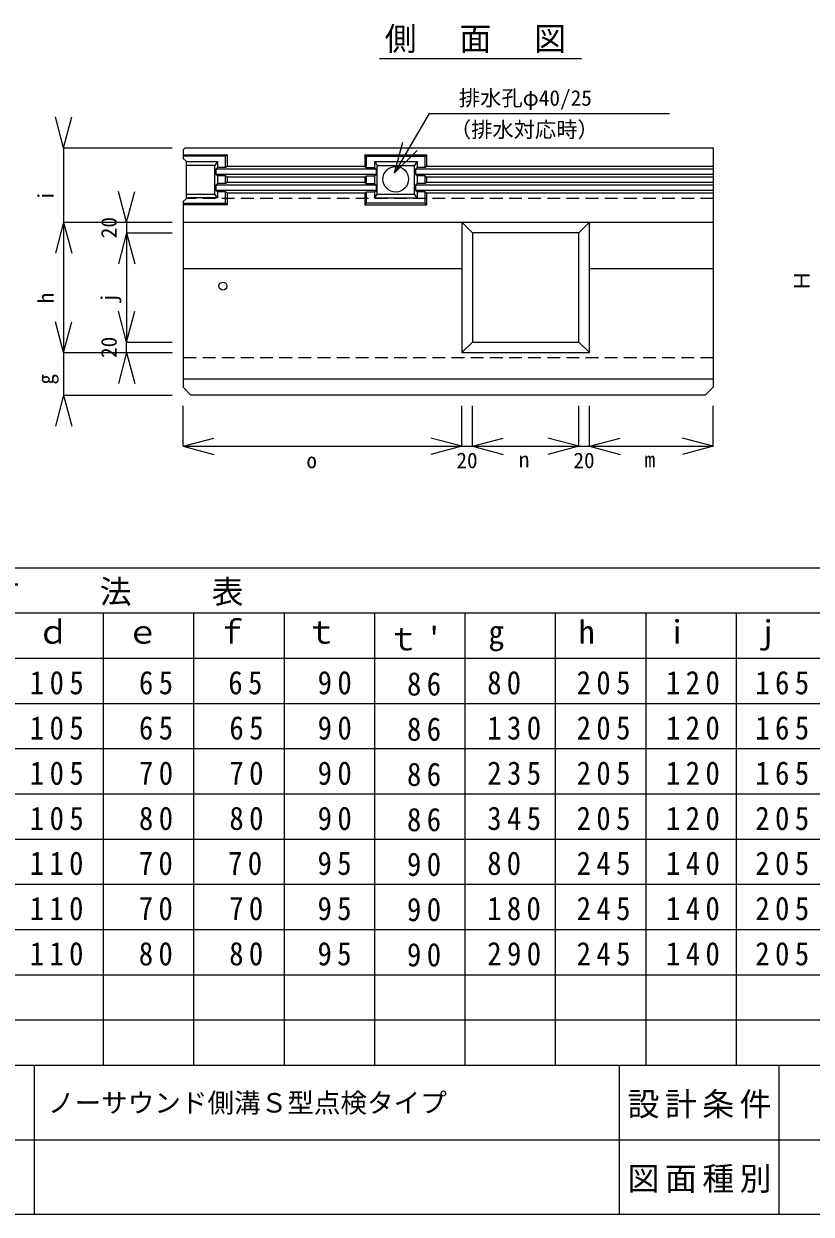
# Model space of a CAD drawing. Units: millimetres, scale not verified. Extents: x -4856 to 6304, y -3382 to 318.
# Drawn here: x -3476 to -1995, y -3382 to -1145 of the extents above; entities that cross this region are included whole.
import ezdxf
from ezdxf.enums import TextEntityAlignment as Align

# ---------------------------------------------------------------- set-up
doc = ezdxf.new("R2010")
doc.units = ezdxf.units.MM
doc.header["$LTSCALE"] = 20
doc.linetypes.add('DASHED1', pattern=[1.8, 1.2, -0.6])
for name, color, linetype in [('0-1_1', 3, 'Continuous'), ('0-2_2', 4, 'Continuous'), ('F-0_240', 2, 'Continuous')]:
    doc.layers.add(name, color=color, linetype=linetype)
doc.styles.add('ＭＳ ゴシック', font='')
doc.styles.get('ＭＳ ゴシック').set_extended_font_data('MS Gothic')

msp = doc.modelspace()

# ---------------------------------------------------------------- linework, layer by layer
at = {"layer": '0-1_1'}
for p, q in [((-3172.31, -1378.09), (-3176.31, -1382.09)), ((-3176.31, -1391.09), (-3093.31, -1391.09)), ((-3096.31, -1394.09), (-3176.31, -1394.09)), ((-3170.31, -1403.09), (-3170.31, -1474.29)), ((-3170.31, -1404.09), (-3111.31, -1404.09)), ((-3111.31, -1404.09), (-3116.31, -1411.09)), ((-3111.31, -1404.09), (-3111.31, -1415.09)), ((-3093.31, -1391.09), (-3096.31, -1394.09)), ((-3096.31, -1415.09), (-3096.31, -1394.09)), ((-3093.31, -1391.09), (-3093.31, -1413.09)), ((-2834.31, -1391.09), (-2831.31, -1394.09)), ((-2834.31, -1391.09), (-2834.31, -1413.09)), ((-2834.31, -1391.09), (-2718.31, -1391.09)), ((-2831.31, -1415.09), (-2831.31, -1394.09)), ((-2831.31, -1394.09), (-2721.31, -1394.09)), ((-2816.31, -1404.09), (-2811.31, -1411.09)), ((-2816.31, -1404.09), (-2816.31, -1415.09)), ((-2816.31, -1404.09), (-2736.31, -1404.09)), ((-2736.31, -1404.09), (-2741.31, -1411.09)), ((-2736.31, -1404.09), (-2736.31, -1415.09)), ((-2718.31, -1391.09), (-2721.31, -1394.09)), ((-2721.31, -1415.09), (-2721.31, -1394.09)), ((-2718.31, -1391.09), (-2718.31, -1413.09)), ((-3114.31, -1418.09), (-3114.31, -1428.09)), ((-2813.31, -1418.09), (-3114.31, -1418.09)), ((-3111.31, -1431.09), (-3114.31, -1428.09)), ((-2813.31, -1428.09), (-3114.31, -1428.09)), ((-3096.31, -1431.09), (-3111.31, -1431.09)), ((-3111.31, -1431.09), (-3111.31, -1445.09)), ((-3093.31, -1433.09), (-3096.31, -1431.09)), ((-3096.31, -1445.09), (-3096.31, -1431.09)), ((-2834.31, -1413.09), (-3093.31, -1413.09)), ((-2834.31, -1433.09), (-2831.31, -1431.09)), ((-2831.31, -1431.09), (-2816.31, -1431.09)), ((-2831.31, -1445.09), (-2831.31, -1431.09)), ((-2816.31, -1431.09), (-2813.31, -1428.09)), ((-2816.31, -1431.09), (-2816.31, -1445.09)), ((-2813.31, -1418.09), (-2813.31, -1428.09)), ((-2811.31, -1465.09), (-2811.31, -1411.09)), ((-2811.31, -1411.09), (-2741.31, -1411.09)), ((-2741.31, -1465.09), (-2741.31, -1411.09)), ((-2739.31, -1418.09), (-2739.31, -1428.09)), ((-2179.31, -1418.09), (-2739.31, -1418.09)), ((-2736.31, -1431.09), (-2739.31, -1428.09)), ((-2179.31, -1428.09), (-2739.31, -1428.09)), ((-2721.31, -1431.09), (-2736.31, -1431.09)), ((-2736.31, -1431.09), (-2736.31, -1445.09)), ((-2718.31, -1433.09), (-2721.31, -1431.09)), ((-2721.31, -1445.09), (-2721.31, -1431.09)), ((-2179.31, -1413.09), (-2718.31, -1413.09)), ((-3114.31, -1448.09), (-3114.31, -1458.09)), ((-2813.31, -1448.09), (-3114.31, -1448.09)), ((-3093.31, -1433.09), (-3093.31, -1443.09)), ((-2834.31, -1433.09), (-3093.31, -1433.09)), ((-2834.31, -1443.09), (-3093.31, -1443.09)), ((-2834.31, -1433.09), (-2834.31, -1443.09)), ((-2813.31, -1448.09), (-2813.31, -1458.09)), ((-2739.31, -1448.09), (-2739.31, -1458.09)), ((-2179.31, -1448.09), (-2739.31, -1448.09)), ((-2718.31, -1433.09), (-2718.31, -1443.09)), ((-2179.31, -1433.09), (-2718.31, -1433.09)), ((-2179.31, -1443.09), (-2718.31, -1443.09)), ((-3176.31, -1479.29), (-3170.31, -1474.29)), ((-3111.31, -1472.09), (-3170.31, -1472.09)), ((-3111.31, -1472.09), (-3116.31, -1465.09)), ((-2813.31, -1458.09), (-3114.31, -1458.09)), ((-3111.31, -1461.09), (-3111.31, -1472.09)), ((-3096.31, -1482.09), (-3096.31, -1461.09)), ((-3093.31, -1463.09), (-3093.31, -1485.09)), ((-2834.31, -1463.09), (-3093.31, -1463.09)), ((-2834.31, -1463.09), (-2834.31, -1485.09)), ((-2831.31, -1482.09), (-2831.31, -1461.09)), ((-2816.31, -1461.09), (-2816.31, -1472.09)), ((-2816.31, -1472.09), (-2811.31, -1465.09)), ((-2816.31, -1472.09), (-2736.31, -1472.09)), ((-2811.31, -1465.09), (-2741.31, -1465.09)), ((-2736.31, -1472.09), (-2741.31, -1465.09)), ((-2179.31, -1458.09), (-2739.31, -1458.09)), ((-2736.31, -1461.09), (-2736.31, -1472.09)), ((-2721.31, -1482.09), (-2721.31, -1461.09)), ((-2718.31, -1463.09), (-2718.31, -1485.09)), ((-2179.31, -1463.09), (-2718.31, -1463.09)), ((-3176.31, -1479.29), (-3176.31, -1828.09)), ((-3176.31, -1482.09), (-3096.31, -1482.09)), ((-3093.31, -1485.09), (-3176.31, -1485.09)), ((-3093.31, -1485.09), (-3096.31, -1482.09)), ((-2834.31, -1485.09), (-2831.31, -1482.09)), ((-2834.31, -1485.09), (-2718.31, -1485.09)), ((-2721.31, -1482.09), (-2831.31, -1482.09)), ((-2718.31, -1485.09), (-2721.31, -1482.09)), ((-3176.31, -1518.09), (-2179.31, -1518.09)), ((-2652.31, -1518.09), (-2632.31, -1538.09)), ((-2412.31, -1518.09), (-2432.31, -1538.09)), ((-3176.31, -1604.69), (-2652.31, -1604.69)), ((-2412.31, -1604.69), (-2179.31, -1604.69)), ((-2632.31, -1743.09), (-2652.31, -1763.09)), ((-2432.31, -1743.09), (-2412.31, -1763.09)), ((-2179.31, -1813.09), (-3176.31, -1813.09)), ((-3161.31, -1843.09), (-3176.31, -1828.09)), ((-2194.31, -1843.09), (-2179.31, -1828.09)), ((-2194.31, -1843.09), (-3161.31, -1843.09))]:
    msp.add_line(p, q, dxfattribs=at)
at = {"layer": '0-1_1', "linetype": 'DASHED1'}
for p, q in [((-2179.31, -1473.09), (-3170.31, -1473.09)), ((-2179.31, -1773.09), (-3176.31, -1773.09))]:
    msp.add_line(p, q, dxfattribs=at)
at = {"layer": '0-1_1'}
for points in [[(-3176.31, -1382.09), (-3176.31, -1398.09), (-3170.31, -1403.09)], [(-3172.31, -1378.09), (-2179.31, -1378.09), (-2179.31, -1828.09)], [(-3170.31, -1465.09), (-3116.31, -1465.09), (-3116.31, -1411.09), (-3170.31, -1411.09)], [(-3093.31, -1413.09), (-3096.31, -1415.09), (-3111.31, -1415.09), (-3114.31, -1418.09)], [(-2834.31, -1413.09), (-2831.31, -1415.09), (-2816.31, -1415.09), (-2813.31, -1418.09)], [(-2718.31, -1413.09), (-2721.31, -1415.09), (-2736.31, -1415.09), (-2739.31, -1418.09)], [(-3093.31, -1443.09), (-3096.31, -1445.09), (-3111.31, -1445.09), (-3114.31, -1448.09)], [(-2834.31, -1443.09), (-2831.31, -1445.09), (-2816.31, -1445.09), (-2813.31, -1448.09)], [(-2718.31, -1443.09), (-2721.31, -1445.09), (-2736.31, -1445.09), (-2739.31, -1448.09)], [(-3093.31, -1463.09), (-3096.31, -1461.09), (-3111.31, -1461.09), (-3114.31, -1458.09)], [(-2834.31, -1463.09), (-2831.31, -1461.09), (-2816.31, -1461.09), (-2813.31, -1458.09)], [(-2718.31, -1463.09), (-2721.31, -1461.09), (-2736.31, -1461.09), (-2739.31, -1458.09)], [(-2652.31, -1518.09), (-2652.31, -1763.09), (-2412.31, -1763.09), (-2412.31, -1518.09)]]:
    msp.add_lwpolyline(points, dxfattribs=at)
msp.add_lwpolyline([(-2432.31, -1538.09), (-2632.31, -1538.09), (-2632.31, -1743.09), (-2432.31, -1743.09)], close=True, dxfattribs=at)
msp.add_circle((-2776.31, -1437.19), 24.02, dxfattribs=at)
at = {"layer": '0-1_1', "color": 7}
msp.add_circle((-3101.31, -1638.09), 7.5, dxfattribs=at)
at = {"layer": '0-2_2', "color": 7}
for p, q in [((-2807.01, -1210.04), (-2427.2, -1210.04)), ((-2713.71, -1313.91), (-2663.71, -1313.91)), ((-2663.71, -1313.91), (-2261.71, -1313.91)), ((-2778.99, -1425.24), (-2736.28, -1383.1)), ((-3176.31, -1939.03), (-3176.31, -1862.72)), ((-2652.31, -1939.03), (-2652.31, -1862.72)), ((-2632.31, -1939.03), (-2632.31, -1862.72)), ((-2432.31, -1939.03), (-2432.31, -1862.72)), ((-2412.31, -1939.03), (-2412.31, -1862.72)), ((-2179.31, -1939.03), (-2179.31, -1862.72)), ((-4856.31, -2167.15), (-946.31, -2167.15)), ((-4346.31, -2252.15), (-1201.31, -2252.15)), ((-3326.31, -2252.15), (-3326.31, -3102.15)), ((-3156.31, -2252.15), (-3156.31, -3102.15)), ((-2986.31, -2252.15), (-2986.31, -3102.15)), ((-2816.31, -2252.15), (-2816.31, -3102.15)), ((-2646.31, -2252.15), (-2646.31, -3102.15)), ((-2476.31, -2252.15), (-2476.31, -3102.15)), ((-2306.31, -2252.15), (-2306.31, -3102.15)), ((-2136.31, -2252.15), (-2136.31, -3102.15)), ((-4856.31, -2337.15), (-946.31, -2337.15)), ((-4856.31, -2422.15), (-946.31, -2422.15)), ((-4856.31, -2507.15), (-946.31, -2507.15)), ((-4856.31, -2592.15), (-946.31, -2592.15)), ((-4856.31, -2677.15), (-946.31, -2677.15)), ((-4856.31, -2762.15), (-946.31, -2762.15)), ((-4856.31, -2847.15), (-946.31, -2847.15)), ((-4856.31, -2932.15), (-946.31, -2932.15)), ((-4856.31, -3017.15), (-946.31, -3017.15))]:
    msp.add_line(p, q, dxfattribs=at)
at = {"layer": '0-2_2'}
for p, q in [((-3400.84, -1378.09), (-3416.37, -1320.14)), ((-3400.84, -1378.09), (-3385.32, -1320.14)), ((-3400.84, -1378.09), (-3400.84, -1518.09)), ((-3400.84, -1378.09), (-3196.63, -1378.09)), ((-3282.27, -1518.09), (-3297.8, -1460.14)), ((-3282.27, -1518.09), (-3266.75, -1460.14)), ((-3400.84, -1518.09), (-3416.37, -1576.05)), ((-3400.84, -1518.09), (-3385.32, -1576.05)), ((-3400.84, -1518.09), (-3196.63, -1518.09)), ((-3282.27, -1518.09), (-3282.27, -1538.09)), ((-3282.27, -1518.09), (-3196.63, -1518.09)), ((-3282.27, -1538.09), (-3297.8, -1596.05)), ((-3282.27, -1538.09), (-3266.75, -1596.05)), ((-3282.27, -1538.09), (-3196.63, -1538.09)), ((-3282.27, -1743.09), (-3297.8, -1685.14)), ((-3282.27, -1743.09), (-3266.75, -1685.14)), ((-3400.84, -1763.09), (-3416.37, -1705.14)), ((-3400.84, -1763.09), (-3385.32, -1705.14)), ((-3282.27, -1763.09), (-3282.27, -1743.09)), ((-3400.84, -1763.09), (-3400.84, -1843.09)), ((-3282.27, -1763.09), (-3297.8, -1821.05)), ((-3282.27, -1763.09), (-3196.63, -1763.09)), ((-3282.27, -1763.09), (-3266.75, -1821.05)), ((-3400.84, -1843.09), (-3416.37, -1901.05)), ((-3400.84, -1843.09), (-3385.32, -1901.05)), ((-3400.84, -1843.09), (-3196.63, -1843.09)), ((-3176.31, -1939.03), (-3118.35, -1923.5)), ((-2652.31, -1939.03), (-2710.26, -1923.5)), ((-2632.31, -1939.03), (-2574.35, -1923.5)), ((-2432.31, -1939.03), (-2490.26, -1923.5)), ((-2412.31, -1939.03), (-2354.35, -1923.5)), ((-2179.31, -1939.03), (-2237.26, -1923.5)), ((-3176.31, -1939.03), (-2652.31, -1939.03)), ((-3176.31, -1939.03), (-3118.35, -1954.56)), ((-2652.31, -1939.03), (-2710.26, -1954.56)), ((-2652.31, -1939.03), (-2632.31, -1939.03)), ((-2632.31, -1939.03), (-2432.31, -1939.03)), ((-2632.31, -1939.03), (-2574.35, -1954.56)), ((-2432.31, -1939.03), (-2490.26, -1954.56)), ((-2432.31, -1939.03), (-2412.31, -1939.03)), ((-2412.31, -1939.03), (-2179.31, -1939.03)), ((-2412.31, -1939.03), (-2354.35, -1954.56)), ((-2179.31, -1939.03), (-2237.26, -1954.56))]:
    msp.add_line(p, q, dxfattribs=at)
at = {"layer": '0-2_2', "color": 7}
msp.add_lwpolyline([(-2713.71, -1313.91), (-2778.99, -1425.24), (-2763.07, -1367.39)], dxfattribs=at)
at = {"layer": '0-2_2'}
for points in [[(-3400.84, -1518.09), (-3400.84, -1763.09), (-3196.63, -1763.09)], [(-3282.27, -1538.09), (-3282.27, -1743.09), (-3196.63, -1743.09)]]:
    msp.add_lwpolyline(points, dxfattribs=at)
at = {"layer": 'F-0_240'}
for p, q in [((-4856.31, -3102.15), (543.69, -3102.15)), ((-3456.31, -3102.15), (-3456.31, -3382.15)), ((-2356.31, -3102.15), (-2356.31, -3382.15)), ((-2056.31, -3102.15), (-2056.31, -3382.15)), ((-3856.31, -3242.15), (-516.31, -3242.15)), ((-4856.31, -3382.15), (543.69, -3382.15))]:
    msp.add_line(p, q, dxfattribs=at)

# ---------------------------------------------------------------- texts
at = {"layer": '0-2_2', "style": 'ＭＳ ゴシック'}
for s, height, p in [('排水孔φ40/25', 29.33, (-2657.71, -1307.91)), ('（排水対応時）', 29.33, (-2674.64, -1367.33)), ('o', 29.33, (-2944.31, -1989.03)), ('20', 29.33, (-2662.31, -1989.03)), ('n', 29.33, (-2545.11, -1987.33)), ('20', 29.33, (-2442.31, -1989.03)), ('m', 29.33, (-2308.61, -1987.33)), ('ノーサウンド側溝Ｓ型点検タイプ', 36.66, (-3430.36, -3202.15))]:
    msp.add_text(s, height=height, dxfattribs=at).set_placement(p, align=Align.BOTTOM_LEFT)
for s, p in [('i', (-3410.84, -1478.09)), ('20', (-3292.27, -1548.09)), ('Ｈ', (-1989.31, -1648.09)), ('h', (-3410.84, -1670.59)), ('j', (-3292.27, -1670.59)), ('20', (-3292.27, -1773.09)), ('g', (-3410.84, -1823.09))]:
    msp.add_text(s, height=29.33, rotation=90, dxfattribs=at).set_placement(p, align=Align.BOTTOM_LEFT)
at = {"layer": '0-2_2', "color": 7, "style": 'ＭＳ ゴシック'}
for s, p in [('ｄ', (-3450.31, -2323.15)), ('ｅ', (-3282.31, -2323.15)), ('ｆ', (-3114.31, -2323.15)), ('ｔ', (-2946.31, -2323.15)), ('g', (-2602.31, -2323.15)), ('h', (-2432.31, -2323.15)), ('i', (-2262.31, -2323.15)), ('j', (-2092.31, -2323.15))]:
    msp.add_text(s, height=43.99, dxfattribs=at).set_placement(p, align=Align.BOTTOM_LEFT)
at = {"layer": '0-2_2', "color": 7, "char_height": 43.99, "attachment_point": 7, "style": 'ＭＳ ゴシック'}
for s, insert in [('\\T1.17;側\u3000面\u3000図', (-2797.01, -1200.04)), ('\\T1.17;寸\u3000\u3000法\u3000\u3000表', (-3543.73, -2239.15)), ("\\T1.22;ｔ'", (-2792.31, -2323.15)), ('\\T1.38;\\W0.9;105', (-3464.31, -2405.84)), ('\\T1.38;\\W0.9;\\~65', (-3296.31, -2405.84)), ('\\T1.38;\\W0.9;\\~65', (-3128.31, -2405.84)), ('\\T1.38;\\W0.9;\\~90', (-2960.31, -2405.84)), ('\\T1.38;\\W0.9;\\~86', (-2792.31, -2408.15)), ('\\T1.36;\\W0.9;80', (-2604.31, -2405.84)), ('\\T1.38;\\W0.9;205', (-2436.31, -2405.84)), ('\\T1.38;\\W0.9;120', (-2268.31, -2405.84)), ('\\T1.38;\\W0.9;165', (-2100.31, -2405.84)), ('\\T1.38;\\W0.9;105', (-3464.31, -2490.84)), ('\\T1.38;\\W0.9;\\~65', (-3296.31, -2490.84)), ('\\T1.38;\\W0.9;\\~65', (-3126.31, -2490.84)), ('\\T1.38;\\W0.9;\\~90', (-2960.31, -2490.84)), ('\\T1.38;\\W0.9;\\~86', (-2792.31, -2493.15)), ('\\T1.38;\\W0.9;130', (-2604.31, -2490.84)), ('\\T1.38;\\W0.9;205', (-2436.31, -2490.84)), ('\\T1.38;\\W0.9;120', (-2268.31, -2490.84)), ('\\T1.38;\\W0.9;165', (-2100.31, -2490.84)), ('\\T1.38;\\W0.9;105', (-3464.31, -2575.84)), ('\\T1.38;\\W0.9;\\~70', (-3296.31, -2575.84)), ('\\T1.38;\\W0.9;\\~70', (-3126.31, -2575.84)), ('\\T1.38;\\W0.9;\\~90', (-2960.31, -2575.84)), ('\\T1.38;\\W0.9;\\~86', (-2792.31, -2578.15)), ('\\T1.38;\\W0.9;235', (-2604.31, -2575.84)), ('\\T1.38;\\W0.9;205', (-2436.31, -2575.84)), ('\\T1.38;\\W0.9;120', (-2268.31, -2575.84)), ('\\T1.38;\\W0.9;165', (-2100.31, -2575.84)), ('\\T1.38;\\W0.9;105', (-3464.31, -2660.84)), ('\\T1.38;\\W0.9;\\~80', (-3296.31, -2660.84)), ('\\T1.38;\\W0.9;\\~80', (-3126.31, -2660.84)), ('\\T1.38;\\W0.9;\\~90', (-2960.31, -2660.84)), ('\\T1.38;\\W0.9;345', (-2604.31, -2660.84)), ('\\T1.38;\\W0.9;205', (-2436.31, -2660.84)), ('\\T1.38;\\W0.9;120', (-2268.31, -2660.84)), ('\\T1.38;\\W0.9;205', (-2100.31, -2660.84)), ('\\T1.38;\\W0.9;\\~86', (-2792.31, -2663.15)), ('\\T1.37;\\W0.9;110', (-3464.31, -2745.22)), ('\\T1.37;\\W0.9;\\~70', (-3296.31, -2745.22)), ('\\T1.37;\\W0.9;\\~70', (-3128.31, -2745.22)), ('\\T1.37;\\W0.9;\\~95', (-2960.31, -2745.22)), ('\\T1.38;\\W0.9;\\~90', (-2792.31, -2747.15)), ('\\T1.36;\\W0.9;80', (-2604.31, -2745.22)), ('\\T1.38;\\W0.9;245', (-2436.31, -2745.22)), ('\\T1.38;\\W0.9;140', (-2268.31, -2745.22)), ('\\T1.38;\\W0.9;205', (-2100.31, -2745.22)), ('\\T1.37;\\W0.9;110', (-3464.31, -2830.22)), ('\\T1.37;\\W0.9;\\~70', (-3296.31, -2830.22)), ('\\T1.37;\\W0.9;\\~70', (-3126.31, -2830.22)), ('\\T1.37;\\W0.9;\\~95', (-2960.31, -2830.22)), ('\\T1.38;\\W0.9;\\~90', (-2792.31, -2832.15)), ('\\T1.37;\\W0.9;180', (-2604.31, -2830.22)), ('\\T1.38;\\W0.9;245', (-2436.31, -2830.22)), ('\\T1.38;\\W0.9;140', (-2268.31, -2830.22)), ('\\T1.38;\\W0.9;205', (-2100.31, -2830.22)), ('\\T1.37;\\W0.9;110', (-3464.31, -2915.22)), ('\\T1.37;\\W0.9;\\~80', (-3296.31, -2915.22)), ('\\T1.37;\\W0.9;\\~80', (-3126.31, -2915.22)), ('\\T1.37;\\W0.9;\\~95', (-2960.31, -2915.22)), ('\\T1.38;\\W0.9;\\~90', (-2792.31, -2917.15)), ('\\T1.38;\\W0.9;290', (-2604.31, -2915.22)), ('\\T1.38;\\W0.9;245', (-2436.31, -2915.22)), ('\\T1.38;\\W0.9;140', (-2268.31, -2915.22)), ('\\T1.38;\\W0.9;205', (-2100.31, -2915.22))]:
    msp.add_mtext(s, dxfattribs=dict(at, insert=insert))
at = {"layer": 'F-0_240', "color": 7, "char_height": 43.99, "attachment_point": 7, "style": 'ＭＳ ゴシック'}
for s, insert in [('\\T1.17;設計条件', (-2340.41, -3202.15)), ('\\T1.17;図面種別', (-2340.41, -3342.15))]:
    msp.add_mtext(s, dxfattribs=dict(at, insert=insert))

doc.saveas('drawing.dxf')
